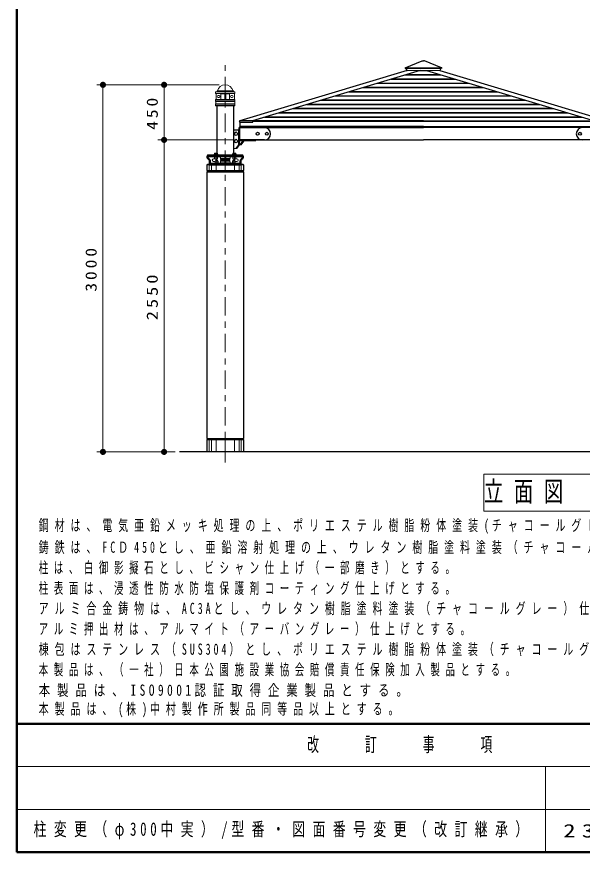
# Model space of a CAD drawing. Units: millimetres on the paper, scale 1:50. Extents: x -365 to 12, y -40 to 257.
# Drawn here: x -365 to -272.5, y 0 to 136.6 of the extents above; entities that cross this region are included whole.
import ezdxf

# ---------------------------------------------------------------- set-up
doc = ezdxf.new("R2010")
doc.units = ezdxf.units.MM
doc.linetypes.add('USER2', pattern=[6, 3, -1, 1, -1])
doc.layers.add('LY_1', color=7, linetype='Continuous', lineweight=13)
doc.layers.add('LY_2', color=7, linetype='Continuous', lineweight=13)
doc.styles.add('ＭＳ ゴシック', font='')
doc.styles.get('ＭＳ ゴシック').set_extended_font_data('MS Gothic')

# ---------------------------------------------------------------- blocks, each defined once
blk = doc.blocks.new('filled_dot')
at = {"color": 0, "linetype": 'Continuous', "lineweight": -2, "const_width": 1.25}
blk.add_lwpolyline([(-0.625, 0, 1), (0.625, 0, 1)], format="xyb", close=True, dxfattribs=at)

msp = doc.modelspace()

# ---------------------------------------------------------------- linework, layer by layer
at = {"layer": 'LY_1', "linetype": 'USER2'}
msp.add_line((-330.897, 63.736), (-330.897, 128.673), dxfattribs=at)
at = {"layer": 'LY_1', "color": 2, "lineweight": 25}
for p, q in [((-301.478, 128.241), (-298.695, 129.348)), ((-298.695, 129.348), (-298.497, 129.348)), ((-298.298, 129.348), (-298.497, 129.348)), ((-295.515, 128.241), (-298.298, 129.348)), ((-301.489, 128.215), (-301.46, 128.141)), ((-301.326, 128.128), (-301.19, 127.788)), ((-295.668, 128.128), (-295.803, 127.788)), ((-295.504, 128.215), (-295.534, 128.141)), ((-328.497, 118.049), (-329.499, 118.049))]:
    msp.add_line(p, q, dxfattribs=at)
at = {"layer": 'LY_1', "color": 131, "lineweight": 25}
for p, q in [((-301.168, 127.775), (-328.521, 119.569)), ((-299.002, 127.775), (-326.458, 119.538)), ((-297.991, 127.775), (-270.536, 119.538)), ((-295.826, 127.775), (-268.473, 119.569)), ((-328.482, 119.33), (-328.542, 119.529)), ((-328.482, 119.33), (-326.395, 119.33)), ((-326.395, 119.33), (-326.458, 119.538)), ((-328.497, 116.529), (-328.497, 118.369)), ((-328.497, 116.449), (-328.497, 118.049)), ((-328.417, 118.449), (-298.497, 118.449)), ((-298.497, 118.513), (-328.397, 118.513)), ((-328.397, 118.449), (-328.397, 118.513)), ((-327.517, 118.449), (-328.397, 118.449)), ((-328.317, 118.449), (-327.477, 118.449)), ((-327.461, 118.618), (-327.461, 118.569)), ((-298.497, 118.513), (-268.597, 118.513)), ((-268.577, 118.449), (-298.497, 118.449)), ((-327.882, 116.449), (-328.497, 116.449)), ((-328.417, 116.449), (-298.497, 116.449)), ((-268.577, 116.449), (-298.497, 116.449))]:
    msp.add_line(p, q, dxfattribs=at)
at = {"layer": 'LY_1', "color": 2}
for p, q in [((-301.487, 128.234), (-298.497, 128.234)), ((-301.441, 128.128), (-298.497, 128.128)), ((-301.171, 127.775), (-298.497, 127.775)), ((-295.506, 128.234), (-298.497, 128.234)), ((-295.552, 128.128), (-298.497, 128.128)), ((-295.822, 127.775), (-298.497, 127.775))]:
    msp.add_line(p, q, dxfattribs=at)
at = {"layer": 'LY_1', "color": 12}
for p, q in [((-301.485, 127.03), (-298.497, 127.03)), ((-301.171, 127.124), (-298.497, 127.124)), ((-299.187, 127.72), (-298.497, 127.72)), ((-297.807, 127.72), (-298.497, 127.72)), ((-295.822, 127.124), (-298.497, 127.124)), ((-295.508, 127.03), (-298.497, 127.03)), ((-305.769, 125.745), (-298.497, 125.745)), ((-303.784, 126.34), (-298.497, 126.34)), ((-303.47, 126.435), (-298.497, 126.435)), ((-293.524, 126.435), (-298.497, 126.435)), ((-293.209, 126.34), (-298.497, 126.34)), ((-291.225, 125.745), (-298.497, 125.745)), ((-310.366, 124.366), (-298.497, 124.366)), ((-308.382, 124.961), (-298.497, 124.961)), ((-308.067, 125.055), (-298.497, 125.055)), ((-306.083, 125.651), (-298.497, 125.651)), ((-290.911, 125.651), (-298.497, 125.651)), ((-288.926, 125.055), (-298.497, 125.055)), ((-288.612, 124.961), (-298.497, 124.961)), ((-286.627, 124.366), (-298.497, 124.366)), ((-314.964, 122.987), (-298.497, 122.987)), ((-312.979, 123.582), (-298.497, 123.582)), ((-312.665, 123.676), (-298.497, 123.676)), ((-310.68, 124.272), (-298.497, 124.272)), ((-286.313, 124.272), (-298.497, 124.272)), ((-284.329, 123.676), (-298.497, 123.676)), ((-284.014, 123.582), (-298.497, 123.582)), ((-282.03, 122.987), (-298.497, 122.987)), ((-319.561, 121.607), (-298.497, 121.607)), ((-317.577, 122.203), (-298.497, 122.203)), ((-317.262, 122.297), (-298.497, 122.297)), ((-315.278, 122.892), (-298.497, 122.892)), ((-281.715, 122.892), (-298.497, 122.892)), ((-279.731, 122.297), (-298.497, 122.297)), ((-279.417, 122.203), (-298.497, 122.203)), ((-277.432, 121.607), (-298.497, 121.607)), ((-324.159, 120.228), (-298.497, 120.228)), ((-322.174, 120.823), (-298.497, 120.823)), ((-321.86, 120.918), (-298.497, 120.918)), ((-319.876, 121.513), (-298.497, 121.513)), ((-277.118, 121.513), (-298.497, 121.513)), ((-275.133, 120.918), (-298.497, 120.918)), ((-274.819, 120.823), (-298.497, 120.823)), ((-272.835, 120.228), (-298.497, 120.228)), ((-324.473, 120.134), (-298.497, 120.134)), ((-272.52, 120.134), (-298.497, 120.134))]:
    msp.add_line(p, q, dxfattribs=at)
at = {"layer": 'LY_1'}
for p, q in [((-331.897, 125.449), (-351.897, 125.449)), ((-350.897, 65.449), (-350.897, 125.449)), ((-340.897, 116.449), (-340.897, 125.449)), ((-332.477, 124.311), (-332.457, 124.331)), ((-332.477, 124.311), (-332.477, 124.051)), ((-332.477, 124.311), (-329.317, 124.311)), ((-332.457, 124.331), (-329.337, 124.331)), ((-332.295, 124.331), (-332.177, 124.449)), ((-332.177, 124.449), (-329.617, 124.449)), ((-329.499, 124.331), (-329.617, 124.449)), ((-329.337, 124.331), (-329.317, 124.311)), ((-329.317, 124.311), (-329.317, 124.051)), ((-332.477, 124.051), (-329.317, 124.051)), ((-332.477, 124.051), (-332.457, 124.031)), ((-332.437, 123.031), (-332.477, 122.991)), ((-332.477, 122.991), (-329.317, 122.991)), ((-332.477, 122.991), (-332.477, 122.751)), ((-332.457, 124.031), (-331.635, 123.995)), ((-332.457, 124.031), (-329.337, 124.031)), ((-332.437, 123.031), (-331.635, 123.066)), ((-332.437, 123.031), (-329.357, 123.031)), ((-332.397, 124.026), (-332.397, 123.035)), ((-332.047, 123.681), (-331.907, 123.681)), ((-332.047, 123.381), (-331.907, 123.381)), ((-331.597, 123.993), (-330.967, 123.993)), ((-331.597, 123.955), (-331.597, 123.106)), ((-331.597, 123.067), (-330.967, 123.067)), ((-330.967, 123.991), (-330.967, 123.071)), ((-330.197, 123.993), (-330.827, 123.993)), ((-330.827, 123.991), (-330.827, 123.071)), ((-330.197, 123.067), (-330.827, 123.067)), ((-330.197, 123.955), (-330.197, 123.106)), ((-329.337, 124.031), (-330.159, 123.995)), ((-329.357, 123.031), (-330.159, 123.066)), ((-329.747, 123.681), (-329.887, 123.681)), ((-329.747, 123.381), (-329.887, 123.381)), ((-329.397, 124.026), (-329.397, 123.035)), ((-329.357, 123.031), (-329.317, 122.991)), ((-329.337, 124.031), (-329.317, 124.051)), ((-329.317, 122.991), (-329.317, 122.751)), ((-332.477, 122.751), (-329.317, 122.751)), ((-332.477, 122.751), (-332.457, 122.731)), ((-332.457, 122.331), (-332.477, 122.311)), ((-332.477, 122.311), (-329.317, 122.311)), ((-332.477, 122.311), (-332.477, 122.071)), ((-332.477, 122.071), (-329.317, 122.071)), ((-332.477, 122.071), (-332.437, 122.031)), ((-332.457, 122.731), (-329.337, 122.731)), ((-332.457, 122.731), (-332.457, 122.331)), ((-332.457, 122.331), (-329.337, 122.331)), ((-332.437, 122.031), (-329.357, 122.031)), ((-329.317, 122.071), (-329.357, 122.031)), ((-329.317, 122.751), (-329.337, 122.731)), ((-329.337, 122.731), (-329.337, 122.331)), ((-329.337, 122.331), (-329.317, 122.311)), ((-329.317, 122.311), (-329.317, 122.071)), ((-329.417, 116.449), (-341.897, 116.449)), ((-340.897, 65.449), (-340.897, 116.449)), ((-328.999, 115.049), (-329.499, 115.049)), ((-333.797, 114.029), (-333.797, 113.849)), ((-327.997, 114.029), (-333.797, 114.029)), ((-333.797, 113.669), (-330.987, 113.669)), ((-332.797, 113.369), (-332.637, 113.369)), ((-332.097, 114.093), (-332.697, 114.093)), ((-332.697, 114.093), (-332.697, 114.029)), ((-332.697, 113.605), (-332.697, 113.669)), ((-332.697, 113.605), (-332.097, 113.605)), ((-332.637, 114.293), (-332.637, 114.093)), ((-332.157, 114.293), (-332.637, 114.293)), ((-332.637, 113.345), (-332.637, 113.604)), ((-332.397, 113.345), (-332.397, 113.604)), ((-332.157, 114.293), (-332.157, 114.093)), ((-332.157, 113.345), (-332.157, 113.604)), ((-332.097, 114.093), (-332.097, 114.029)), ((-332.097, 113.605), (-332.097, 113.669)), ((-331.697, 113.569), (-331.697, 113.449)), ((-331.657, 113.429), (-331.697, 113.449)), ((-331.657, 113.429), (-331.657, 113.249)), ((-330.987, 113.429), (-331.657, 113.429)), ((-330.987, 113.669), (-330.987, 112.629)), ((-327.997, 113.669), (-330.807, 113.669)), ((-330.807, 113.669), (-330.807, 112.629)), ((-330.807, 113.429), (-330.137, 113.429)), ((-330.137, 113.429), (-330.097, 113.449)), ((-330.137, 113.429), (-330.137, 113.249)), ((-330.097, 113.569), (-330.097, 113.449)), ((-329.097, 114.093), (-329.697, 114.093)), ((-329.697, 114.093), (-329.697, 114.029)), ((-329.697, 113.605), (-329.697, 113.669)), ((-329.097, 113.605), (-329.697, 113.605)), ((-329.157, 114.293), (-329.637, 114.293)), ((-329.637, 114.293), (-329.637, 114.093)), ((-329.637, 113.345), (-329.637, 113.604)), ((-329.397, 113.345), (-329.397, 113.604)), ((-329.157, 114.293), (-329.157, 114.093)), ((-329.157, 113.345), (-329.157, 113.604)), ((-328.997, 113.369), (-329.157, 113.369)), ((-329.097, 114.093), (-329.097, 114.029)), ((-329.097, 113.605), (-329.097, 113.669)), ((-327.997, 114.029), (-327.997, 113.849)), ((-333.522, 112.35), (-333.522, 111.449)), ((-333.397, 112.629), (-330.987, 112.629)), ((-333.147, 112.35), (-333.147, 111.449)), ((-332.797, 112.929), (-332.537, 112.929)), ((-332.637, 113.345), (-332.157, 113.345)), ((-332.597, 112.693), (-332.597, 112.629)), ((-332.597, 112.693), (-331.997, 112.693)), ((-332.557, 113.293), (-332.557, 113.345)), ((-332.557, 113.293), (-332.237, 113.293)), ((-332.537, 112.953), (-332.537, 112.693)), ((-332.537, 112.953), (-332.057, 112.953)), ((-332.457, 113.149), (-332.457, 112.953)), ((-332.137, 113.149), (-332.457, 113.149)), ((-332.397, 112.35), (-332.397, 111.449)), ((-332.297, 112.953), (-332.297, 112.693)), ((-332.237, 113.293), (-332.237, 113.345)), ((-332.137, 113.149), (-332.137, 112.953)), ((-332.057, 112.953), (-332.057, 112.693)), ((-331.997, 112.693), (-331.997, 112.629)), ((-331.697, 112.849), (-331.657, 112.869)), ((-331.697, 112.849), (-331.697, 112.729)), ((-331.617, 113.229), (-331.657, 113.249)), ((-331.657, 113.049), (-331.617, 113.069)), ((-331.657, 113.049), (-331.657, 112.869)), ((-330.987, 112.869), (-331.657, 112.869)), ((-331.617, 113.229), (-331.617, 113.069)), ((-330.987, 113.229), (-331.617, 113.229)), ((-330.987, 113.069), (-331.617, 113.069)), ((-330.847, 113.229), (-330.947, 113.229)), ((-330.897, 112.35), (-330.897, 111.449)), ((-330.807, 113.229), (-330.177, 113.229)), ((-330.807, 113.069), (-330.177, 113.069)), ((-330.807, 112.869), (-330.137, 112.869)), ((-328.397, 112.629), (-330.807, 112.629)), ((-330.177, 113.229), (-330.137, 113.249)), ((-330.177, 113.229), (-330.177, 113.069)), ((-330.137, 113.049), (-330.177, 113.069)), ((-330.137, 113.049), (-330.137, 112.869)), ((-330.097, 112.849), (-330.137, 112.869)), ((-330.097, 112.849), (-330.097, 112.729)), ((-329.797, 112.693), (-329.197, 112.693)), ((-329.797, 112.693), (-329.797, 112.629)), ((-329.737, 112.953), (-329.737, 112.693)), ((-329.257, 112.953), (-329.737, 112.953)), ((-329.337, 113.149), (-329.657, 113.149)), ((-329.657, 113.149), (-329.657, 112.953)), ((-329.157, 113.345), (-329.637, 113.345)), ((-329.557, 113.293), (-329.557, 113.345)), ((-329.237, 113.293), (-329.557, 113.293)), ((-329.497, 112.953), (-329.497, 112.693)), ((-329.397, 112.35), (-329.397, 111.449)), ((-329.337, 113.149), (-329.337, 112.953)), ((-329.257, 112.953), (-329.257, 112.693)), ((-328.997, 112.929), (-329.257, 112.929)), ((-329.237, 113.293), (-329.237, 113.345)), ((-329.197, 112.693), (-329.197, 112.629)), ((-328.647, 112.35), (-328.647, 111.449)), ((-328.272, 112.35), (-328.272, 111.449)), ((-333.522, 67.449), (-333.522, 65.449)), ((-333.147, 67.449), (-333.147, 65.449)), ((-332.397, 67.449), (-332.397, 65.449)), ((-330.897, 67.449), (-330.897, 65.449)), ((-329.397, 67.449), (-329.397, 65.449)), ((-328.647, 67.449), (-328.647, 65.449)), ((-328.272, 67.449), (-328.272, 65.449)), ((-339.072, 65.449), (-351.897, 65.449)), ((-288.625, 61.831), (-288.625, 55.775)), ((-243.569, 61.831), (-288.625, 61.831)), ((-288.625, 55.775), (-243.569, 55.775))]:
    msp.add_line(p, q, dxfattribs=at)
at = {"layer": 'LY_1', "lineweight": 25}
for p, q in [((-332.295, 122.031), (-332.295, 114.293)), ((-329.499, 114.293), (-329.499, 122.031)), ((-328.437, 118.618), (-328.437, 119.33)), ((-328.702, 115.649), (-328.702, 118.049)), ((-328.575, 115.649), (-328.575, 118.049)), ((-298.497, 118.618), (-328.437, 118.618)), ((-298.497, 118.618), (-268.557, 118.618)), ((-328.433, 115.649), (-328.009, 116.249)), ((-328.306, 115.649), (-327.882, 116.249)), ((-328.009, 116.249), (-328.009, 116.449)), ((-327.882, 116.249), (-328.009, 116.249)), ((-327.882, 116.249), (-327.882, 116.449)), ((-329.126, 115.049), (-328.702, 115.649)), ((-328.999, 115.049), (-328.575, 115.649)), ((-328.306, 115.649), (-328.702, 115.649)), ((-266.097, 65.449), (-338.39, 65.449))]:
    msp.add_line(p, q, dxfattribs=at)
at = {"layer": 'LY_1', "color": 4, "lineweight": 25}
for p, q in [((-298.497, 119.538), (-328.497, 119.538)), ((-298.497, 119.538), (-268.497, 119.538)), ((-333.812, 112.449), (-333.897, 112.349)), ((-327.897, 112.35), (-333.897, 112.35)), ((-333.897, 112.348), (-333.897, 111.449)), ((-327.983, 112.449), (-333.811, 112.449)), ((-327.982, 112.45), (-327.896, 112.35)), ((-327.897, 112.348), (-327.897, 111.449)), ((-333.897, 111.449), (-327.897, 111.449)), ((-333.897, 111.249), (-327.897, 111.249)), ((-333.897, 111.249), (-333.897, 67.649)), ((-333.811, 111.449), (-333.811, 111.249)), ((-327.982, 111.449), (-327.982, 111.249)), ((-327.897, 111.249), (-327.897, 67.649)), ((-333.897, 67.649), (-327.897, 67.649)), ((-333.897, 67.449), (-327.897, 67.449)), ((-333.897, 67.449), (-333.897, 65.449)), ((-333.811, 67.649), (-333.811, 67.449)), ((-327.982, 67.649), (-327.982, 67.449)), ((-327.897, 67.449), (-327.897, 65.449))]:
    msp.add_line(p, q, dxfattribs=at)
at = {"layer": 'LY_1', "color": 4}
for p in [(-326.429, 119.444), (-270.564, 119.444)]:
    msp.add_line(p, (-298.497, 119.444), dxfattribs=at)
at = {"layer": 'LY_1', "color": 40, "lineweight": 25}
for p, q in [((-324.497, 118.449), (-328.617, 118.449)), ((-328.617, 116.329), (-328.617, 118.449)), ((-324.497, 116.449), (-328.617, 116.449)), ((-328.617, 116.329), (-325.897, 116.329)), ((-325.897, 116.329), (-325.897, 116.449))]:
    msp.add_line(p, q, dxfattribs=at)
at = {"layer": 'LY_1', "color": 140, "lineweight": 50}
for p, q in [((-333.797, 113.849), (-327.997, 113.849)), ((-333.797, 113.849), (-333.797, 113.565)), ((-327.997, 113.849), (-327.997, 113.565)), ((-333.397, 112.909), (-333.397, 112.449)), ((-333.397, 112.449), (-328.397, 112.449)), ((-328.397, 112.909), (-328.397, 112.449))]:
    msp.add_line(p, q, dxfattribs=at)
at = {"layer": 'LY_1', "color": 40, "lineweight": 25}
for centre in [(-325.597, 117.449), (-324.097, 117.449), (-272.897, 117.449)]:
    msp.add_circle(centre, 0.24, dxfattribs=at)
at = {"layer": 'LY_1', "color": 2, "lineweight": 25}
for centre, start, end in [((-301.471, 128.222), 111.7, 201.7), ((-301.441, 128.148), 201.7, 270), ((-301.171, 127.795), 196.7, 270), ((-295.822, 127.795), 270, 343.3), ((-295.552, 128.148), 270, 338.3), ((-295.523, 128.222), 338.3, 68.3)]:
    msp.add_arc(centre, 0.02, start, end, dxfattribs=at)
at = {"layer": 'LY_1'}
for centre, radius, start, end in [((-330.897, 124.129), 1.319, 14.00253, 165.99746), ((-332.047, 123.531), 0.15, 90, 270), ((-331.907, 123.531), 0.15, 270, 90), ((-331.637, 123.955), 0.04, 0, 87.5), ((-331.637, 123.106), 0.04, 272.5, 0), ((-331.007, 123.991), 0.04, 0, 90), ((-331.007, 123.071), 0.04, 270, 0), ((-330.787, 123.991), 0.04, 90, 180), ((-330.787, 123.071), 0.04, 180, 270), ((-330.157, 123.955), 0.04, 92.5, 180), ((-330.157, 123.106), 0.04, 180, 267.5), ((-329.887, 123.531), 0.15, 90, 270), ((-329.747, 123.531), 0.15, 270, 90), ((-332.797, 113.149), 0.22, 90.00001, 267.3386), ((-331.797, 113.569), 0.1, 0, 90), ((-329.997, 113.569), 0.1, 89.99999, 180), ((-328.997, 113.149), 0.22, 270, 90), ((-332.497, 113.149), 0.22, 0.00016, 40.88696), ((-331.797, 112.729), 0.1, 270, 0), ((-329.997, 112.729), 0.1, 179.99999, 270), ((-329.297, 113.149), 0.22, 139.11303, 179.99984)]:
    msp.add_arc(centre, radius, start, end, dxfattribs=at)
at = {"layer": 'LY_1', "color": 131, "lineweight": 25}
for centre, radius, start, end in [((-328.512, 119.538), 0.032, 106.69924, 196.69924), ((-328.417, 118.369), 0.08, 90, 180), ((-327.517, 118.569), 0.056, 270, 0), ((-328.417, 116.529), 0.08, 180, 270)]:
    msp.add_arc(centre, radius, start, end, dxfattribs=at)
at = {"layer": 'LY_1', "color": 40, "lineweight": 25}
for centre, start, end in [((-324.497, 117.449), 270, 90), ((-272.497, 117.449), 90, 270)]:
    msp.add_arc(centre, 1, start, end, dxfattribs=at)
at = {"layer": 'LY_1', "color": 140, "lineweight": 50}
for centre, radius, start, end in [((-333.597, 113.565), 0.2, 180, 242.74229), ((-333.935, 112.909), 0.538, 0, 62.74229), ((-327.859, 112.909), 0.538, 117.25771, 179.99999), ((-328.197, 113.565), 0.2, 297.25771, 0)]:
    msp.add_arc(centre, radius, start, end, dxfattribs=at)
at = {"layer": 'LY_1', "lineweight": 25}
for centre in [(-329.126, 117.449), (-329.126, 116.249)]:
    msp.add_ellipse(centre, major_axis=(0, 0.3), ratio=0.707107, dxfattribs=at)
at = {"layer": 'LY_2', "lineweight": 50}
for p, q in [((-365, 257), (-365, 0)), ((-365, 21), (0, 21)), ((-365, 0), (0, 0))]:
    msp.add_line(p, q, dxfattribs=at)
at = {"layer": 'LY_2'}
for p, q in [((-365, 14), (-238.5, 14)), ((-278.5, 14), (-278.5, 0)), ((-365, 7), (-238.5, 7))]:
    msp.add_line(p, q, dxfattribs=at)

# ---------------------------------------------------------------- block references
at = {"layer": 'LY_1', "xscale": 0.4, "yscale": 0.4}
for p, rotation in [((-350.897, 125.449), 270), ((-340.897, 125.449), 270), ((-340.897, 116.449), 270), ((-340.897, 116.449), 90), ((-350.897, 65.449), 90), ((-340.897, 65.449), 90)]:
    msp.add_blockref('filled_dot', p, dxfattribs=dict(at, rotation=rotation))

# ---------------------------------------------------------------- texts
at = {"layer": 'LY_1', "char_height": 1.833, "attachment_point": 8, "rotation": 90, "style": 'ＭＳ ゴシック'}
for s, insert in [('\\T1.33;\\W1.15;450', (-341.897, 120.949)), ('\\T1.33;\\W1.15;3000', (-351.897, 95.449)), ('\\T1.33;\\W1.2;2550', (-341.897, 90.949))]:
    msp.add_mtext(s, dxfattribs=dict(at, insert=insert))
at = {"layer": 'LY_1', "style": 'ＭＳ ゴシック'}
for s, insert, char_height, attachment_point in [('\\T1.56;\\W0.7;立面図\u3000Ｓ＝１／50', (-288.597, 58.803), 3.299, 4), ('\\T1.6;\\W0.65;鋼材は、電気亜鉛メッキ処理の上、ポリエステル樹脂粉体塗装(チャコールグレー）仕上げとする。', (-361.396, 52.051), 1.833, 7), ('\\T1.6;\\W0.65;鋳鉄は、FCＤ450とし、亜鉛溶射処理の上、ウレタン樹脂塗料塗装（チャコールグレー）仕上げとする。', (-361.396, 48.717), 1.833, 7), ('\\T1.6;\\W0.6;柱は、白御影擬石とし、ビシャン仕上げ（一部磨き）とする。', (-361.396, 45.384), 1.833, 7), ('\\T1.6;\\W0.6;柱表面は、浸透性防水防塩保護剤コーティング仕上げとする。', (-361.396, 42.051), 1.833, 7), ('\\T1.6;\\W0.65;アルミ合金鋳物は、AC3Aとし、ウレタン樹脂塗料塗装（チャコールグレー）仕上げとする。', (-361.396, 38.717), 1.833, 7), ('\\T1.6;\\W0.6;アルミ押出材は、アルマイト（アーバングレー）仕上げとする。', (-361.396, 35.384), 1.833, 7), ('\\T1.6;\\W0.65;棟包はステンレス（SUS304）とし、ポリエステル樹脂粉体塗装（チャコールグレー）仕上げとする。', (-361.396, 32.051), 1.833, 7), ('\\T1.6;\\W0.6;本製品は、（一社）日本公園施設業協会賠償責任保険加入製品とする。', (-361.396, 28.717), 1.833, 7), ('\\T1.6;\\W0.75;本製品は、ISO9001認証取得企業製品とする。', (-361.396, 25.384), 1.833, 7), ('\\T1.6;\\W0.65;本製品は、(株)中村製作所製品同等品以上とする。', (-361.396, 22.051), 1.833, 7), ('\\T1.58;\\W0.7;柱変更（φ300中実）/型番・図面番号変更（改訂継承）', (-362.25, 3.5), 2.199, 4), ('\\T1.5;\\W1.35;23.03.15', (-263.5, 3.5), 2.199, 5)]:
    msp.add_mtext(s, dxfattribs=dict(at, insert=insert, char_height=char_height, attachment_point=attachment_point))
at = {"layer": 'LY_2', "color": 4, "insert": (-301.75, 17.5), "char_height": 2.346, "attachment_point": 5, "style": 'ＭＳ ゴシック'}
msp.add_mtext('\\T1.64;\\W0.6;改\u3000\u3000訂\u3000\u3000事\u3000\u3000項', dxfattribs=at)

doc.saveas('drawing.dxf')
